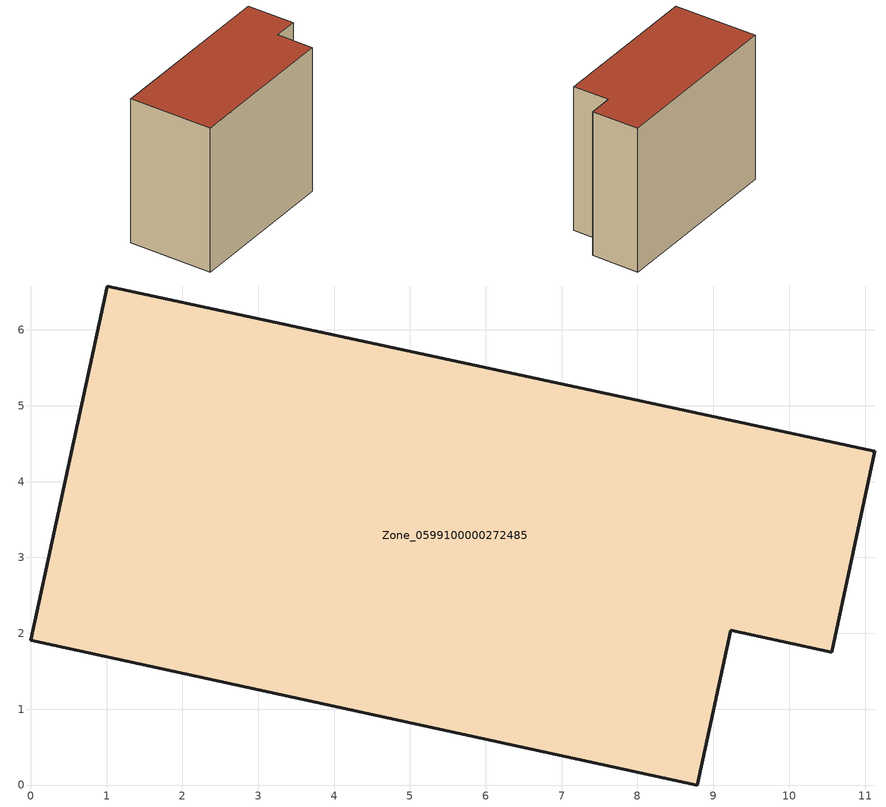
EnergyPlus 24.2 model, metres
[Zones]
Zone_0599100000272485
 floor ground (C_G): 0,1.91 1.01,6.58 11.13,4.4 10.56,1.75 9.23,2.04 8.79,0 z0
 wall outside (C_F): 1.01,6.58 0,1.91 8.79,0 9.23,2.04 10.56,1.75 11.13,4.4 1.01,6.58 z0:8.49
 roof outside (C_R): 11.13,4.4 1.01,6.58 0,1.91 8.79,0 9.23,2.04 10.56,1.75 z8.49
[BUILDING]
Pand.0599100000272485: North Axis=0; Terrain=City; Loads Convergence Tolerance Value=0.04; Temperature Convergence Tolerance Value=0.4; Solar Distribution=FullExterior; Maximum Number of Warmup Days=25; Minimum Number of Warmup Days=1
[Site:Location]
Rotterdam.The.Hague.AP_ZH_NLD Design_Conditions: Latitude=51.96; Longitude=4.45; Time Zone=1; Elevation=-4.5
[SITE:GROUNDTEMPERATURE:BUILDINGSURFACE]
18, 18, 18, 18, 18, 18, 18, 18, 18, 18, 18, 18
[MATERIAL] Thermal Absorptance=0.9; Solar Absorptance=0.7; Visible Absorptance=0.7
Name | Roughness | Thickness | Conductivity | Density | Specific Heat
G.TI.1975-1991 | MediumSmooth | 0.15 | 0.288461 | 540 | 1210
F.TI.1975-1991 | Rough | 0.3 | 0.230769 | 1920 | 840
R.TI.1975-1991 | MediumRough | 0.2 | 0.153846 | 1500 | 1000
[CONSTRUCTION]
C_G: G.TI.1975-1991
C_F: F.TI.1975-1991
C_R: R.TI.1975-1991
[ZONE]
Zone_0599100000272485: Type=1; Multiplier=1; Ceiling Height=Autocalculate; Volume=Autocalculate; Floor Area=autocalculate; Part of Total Floor Area=Yes
[ZONEINFILTRATION:DESIGNFLOWRATE]
Infil_Zone_0599100000272485: Zone or ZoneList or Space or SpaceList=Zone_0599100000272485; Schedule=AlwaysOn; Design Flow Rate Calculation Method=Flow/Area; Flow Rate per Floor Area=0.003; Constant Term Coefficient=1; Temperature Term Coefficient=0; Velocity Term Coefficient=0; Velocity Squared Term Coefficient=0
[HVACTEMPLATE:ZONE:IDEALLOADSAIRSYSTEM]
Zone_0599100000272485: Maximum Heating Supply Air Temperature=50; Minimum Cooling Supply Air Temperature=13; Maximum Heating Supply Air Humidity Ratio=0.0156; Minimum Cooling Supply Air Humidity Ratio=0.0077; Heating Limit=NoLimit; Cooling Limit=NoLimit; Dehumidification Control Type=ConstantSensibleHeatRatio; Cooling Sensible Heat Ratio=0.7; Dehumidification Setpoint=60; Humidification Control Type=None; Humidification Setpoint=30; Outdoor Air Method=None; Outdoor Air Flow Rate per Person=0.00944; Outdoor Air Flow Rate per Zone Floor Area=0; Outdoor Air Flow Rate per Zone=0; Demand Controlled Ventilation Type=None; Outdoor Air Economizer Type=NoEconomizer; Heat Recovery Type=None; Sensible Heat Recovery Effectiveness=0.7; Latent Heat Recovery Effectiveness=0.65
[ZONECONTROL:THERMOSTAT]
ThermostatControl_Zone_0599100000272485: Zone or ZoneList=Zone_0599100000272485; Control Type Schedule=DualSetpointControlType; Control 1=Thermostat_Zone_0599100000272485; Temperature Difference Between Cutout And Setpoint=0
[THERMOSTATSETPOINT:DUALSETPOINT]
Thermostat_Zone_0599100000272485: Heating Setpoint Temperature Schedule=HeatingSetpoint_Zone_0599100000272485; Cooling Setpoint Temperature Schedule=CoolingSetpoint_Zone_0599100000272485
[SCHEDULE:COMPACT]
HeatingSetpoint_Zone_0599100000272485: Through: 12/31, For: AllDays, Until: 24:00, 21
CoolingSetpoint_Zone_0599100000272485: Through: 12/31, For: AllDays, Until: 24:00, 24
DualSetpointControlType: Through: 12/31, For: AllDays, Until: 24:00, 4
AlwaysOn: Through: 12/31, For: AllDays, Until: 24:00, 1
